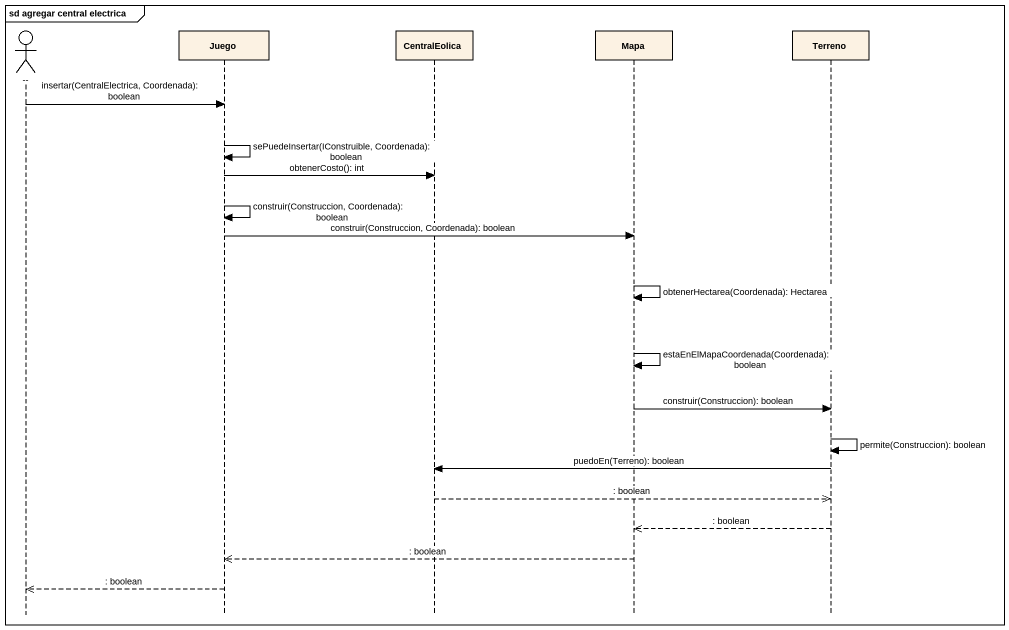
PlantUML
@startuml
mainframe sd agregar central electrica
hide footbox
actor "--" as actor1
participant Juego
participant CentralEolica
participant Mapa
participant Terreno

actor1 -> Juego : insertar(CentralElectrica, Coordenada): boolean
Juego -> Juego : sePuedeInsertar(IConstruible, Coordenada): boolean
Juego -> CentralEolica : obtenerCosto(): int
Juego -> Juego : construir(Construccion, Coordenada): boolean
Juego -> Mapa : construir(Construccion, Coordenada): boolean
Mapa -> Mapa : obtenerHectarea(Coordenada): Hectarea
Mapa -> Mapa : estaEnElMapaCoordenada(Coordenada): boolean
Mapa -> Terreno : construir(Construccion): boolean
Terreno -> Terreno : permite(Construccion): boolean
Terreno -> CentralEolica : puedoEn(Terreno): boolean
CentralEolica -->> Terreno : : boolean
Terreno -->> Mapa : : boolean
Mapa -->> Juego : : boolean
Juego -->> actor1 : : boolean
@enduml
